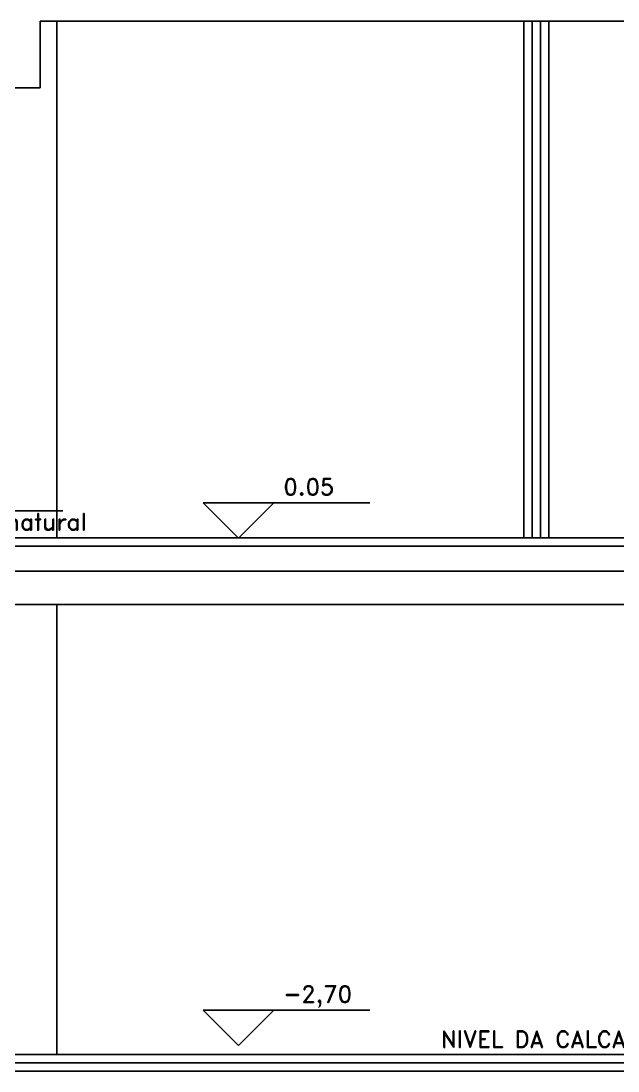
# Model space of a CAD drawing. Header units: millimetres. Extents: x 2200 to 2403, y 2380 to 2511.
# Drawn here: x 2255.32 to 2258.9, y 2464.93 to 2471.23 of the extents above; entities that cross this region are included whole.
import ezdxf

# ---------------------------------------------------------------- set-up
doc = ezdxf.new("R2010")
doc.units = ezdxf.units.MM
doc.styles.add('ROMAND', font='romand', dxfattribs={"height": 0.1})

msp = doc.modelspace()

# ---------------------------------------------------------------- linework, layer by layer
for p, q in [((2255.43243, 2471.22723), (2265.37243, 2471.22723)), ((2255.43243, 2471.22723), (2255.43243, 2470.82723)), ((2255.43243, 2470.82723), (2255.23243, 2470.82723)), ((2251.36243, 2467.92723), (2269.49243, 2467.92723)), ((2251.66243, 2467.72723), (2269.29243, 2467.72723)), ((2251.66243, 2464.92723), (2273.06243, 2464.92723))]:
    msp.add_line(p, q)
at = {"color": 3}
for p, q in [((2255.53243, 2471.22723), (2255.53243, 2468.12723)), ((2255.53243, 2467.72723), (2255.53243, 2465.02723))]:
    msp.add_line(p, q, dxfattribs=at)
at = {"color": 4}
for p, q in [((2258.33243, 2471.22723), (2258.33243, 2468.12723)), ((2258.48243, 2471.22723), (2258.48243, 2468.12723)), ((2255.23243, 2468.12723), (2265.37243, 2468.12723)), ((2251.56243, 2468.07723), (2265.37243, 2468.07723)), ((2251.66243, 2465.02723), (2273.06243, 2465.02723)), ((2251.66243, 2464.97723), (2273.06243, 2464.97723))]:
    msp.add_line(p, q, dxfattribs=at)
at = {"color": 1}
for p, q in [((2258.38243, 2471.22723), (2258.38243, 2468.12723)), ((2258.43243, 2471.22723), (2258.43243, 2468.12723)), ((2254.5675, 2468.28923), (2255.5675, 2468.28923)), ((2256.40827, 2468.33671), (2257.40827, 2468.33671)), ((2256.62041, 2468.12457), (2256.40827, 2468.33671)), ((2256.62041, 2468.12457), (2256.83254, 2468.33671)), ((2256.62041, 2465.08091), (2256.40827, 2465.29305)), ((2256.40827, 2465.29305), (2257.40827, 2465.29305)), ((2256.62041, 2465.08091), (2256.83254, 2465.29305))]:
    msp.add_line(p, q, dxfattribs=at)

# ---------------------------------------------------------------- texts
at = {"color": 1, "style": 'ROMAND'}
for s, p in [('0.05', (2256.89066, 2468.38202)), ('ter.natural', (2254.9934, 2468.17204)), ('-2,70', (2256.89066, 2465.33836)), ('NIVEL DA CALCADA', (2257.83485, 2465.06798))]:
    msp.add_text(s, height=0.1, dxfattribs=at).set_placement(p)

doc.saveas('drawing.dxf')
